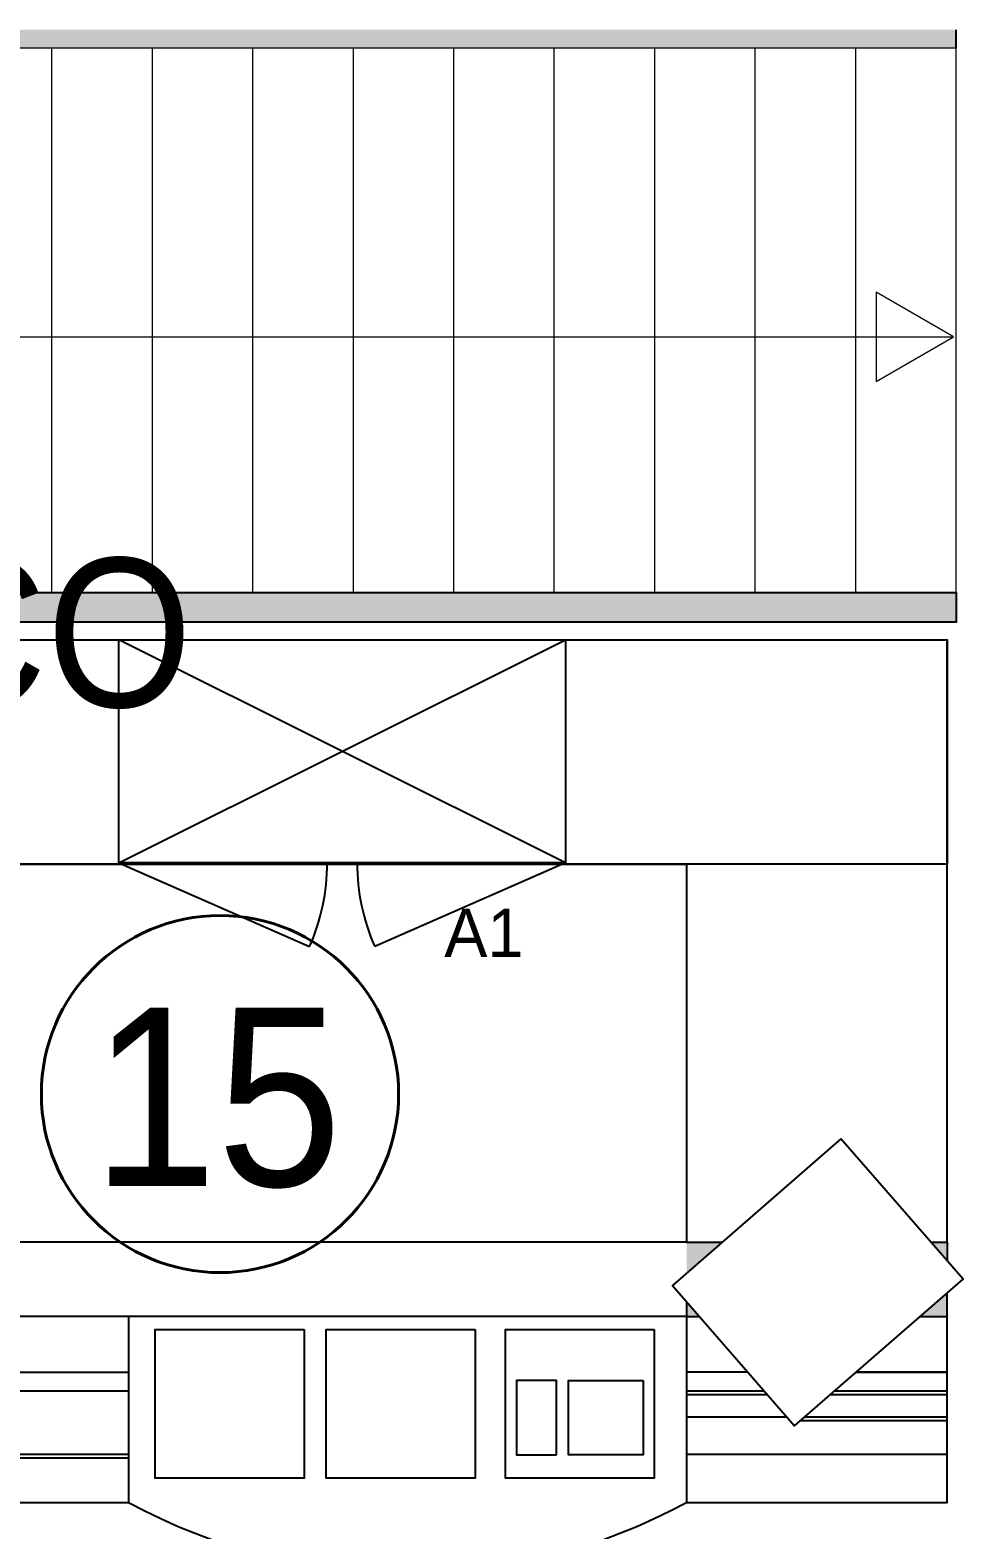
# Model space of a CAD drawing. Header units: millimetres. Extents: x -2729 to 15248, y -12439 to 5292.
# Drawn here: x 6149.9 to 6400.7, y -9049.9 to -8646.8 of the extents above; entities that cross this region are included whole.
import ezdxf

# ---------------------------------------------------------------- set-up
doc = ezdxf.new("R2010")
doc.units = ezdxf.units.MM
for name, color, linetype, lineweight in [('antet_Ном_пера__60', 7, 'Continuous', 35), ('merdiven_Ном_пера__23', 34, 'Continuous', 20), ('merdiven_Ном_пера__80', 7, 'Continuous', 13)]:
    doc.layers.add(name, color=color, linetype=linetype, lineweight=lineweight)
doc.styles.add('TAKSİM', font='GOTHIC.TTF', dxfattribs={"height": 20})
doc.styles.add('Мой Ариал', font='arial.ttf', dxfattribs={"width": 0.9})

msp = doc.modelspace()

# ---------------------------------------------------------------- hatches: boundary and pattern name
h = msp.add_hatch(color=251)
h.paths.add_polyline_path([(5991.418, -8510.578), (5986.418, -8510.578), (5986.418, -8651.736), (6398.823, -8651.736), (6398.823, -8646.736), (5991.418, -8646.736)], flags=17)
h.paths.add_polyline_path([(5991.418, -8471.869), (5830.213, -8471.869), (5830.213, -8510.578), (5838.213, -8510.578), (5838.213, -8476.869), (5986.418, -8476.869), (5986.418, -8510.578), (5991.418, -8510.578)])
h.paths.add_polyline_path([(5838.213, -8510.578), (5830.213, -8510.578), (5830.213, -8806.052), (6112.834, -8806.052), (6398.823, -8806.051), (6398.823, -8798.052), (5838.213, -8798.052)])
at = {"linetype": 'ByBlock'}
h = msp.add_hatch(color=256, dxfattribs=at)
h.paths.add_polyline_path([(6326.39, -8981.059), (6335.967, -8972.721), (6326.39, -8972.721)], flags=16)
h.paths.add_polyline_path([(6326.39, -8992.721), (6329.824, -8992.721), (6326.39, -8988.777)])
h.paths.add_polyline_path([(6389.141, -8992.721), (6396.39, -8992.721), (6396.39, -8986.41)])
h.paths.add_polyline_path([(6384.432, -8986.909), (6310.768, -8986.909), (6310.768, -8947.784), (6384.432, -8947.784)], flags=9)
msp.add_hatch(color=256, dxfattribs=at).paths.add_polyline_path([(6396.39, -8977.804), (6396.39, -8972.721), (6391.965, -8972.721)])

# ---------------------------------------------------------------- linework, layer by layer
for p, q in [((6398.823, -8651.736), (6398.823, -8646.736)), ((5838.213, -8798.052), (6398.823, -8798.052)), ((6173.82, -8870.769), (6293.82, -8810.769)), ((6293.82, -8870.769), (6173.82, -8810.769)), ((6396.39, -8871.058), (6396.39, -8810.769)), ((6173.82, -8870.769), (6225.078, -8893.254)), ((6293.82, -8870.769), (6242.561, -8893.254)), ((5996.981, -9007.721), (6176.39, -9007.721)), ((5996.981, -9012.721), (6176.39, -9012.721)), ((5996.981, -9029.721), (6176.39, -9029.721)), ((5996.981, -9030.721), (6176.39, -9030.721)), ((5996.981, -9042.721), (6176.39, -9042.721))]:
    msp.add_line(p, q)
at = {"color": 0, "linetype": 'ByBlock'}
for p, q in [((6396.39, -8871.058), (6396.39, -8810.769)), ((6396.39, -8871.058), (6326.39, -8871.058)), ((6326.39, -8871.058), (6326.39, -8972.721)), ((6396.39, -8972.721), (6396.39, -8871.058)), ((6326.39, -8972.721), (6335.967, -8972.721)), ((6391.965, -8972.721), (6396.39, -8972.721)), ((6396.39, -8972.721), (6396.39, -8977.804)), ((6326.39, -8988.777), (6326.39, -9006.755)), ((6176.39, -8992.721), (6176.39, -9042.721)), ((6326.39, -8992.721), (6176.39, -8992.721)), ((6326.39, -8992.721), (6329.824, -8992.721)), ((6389.141, -8992.721), (6396.39, -8992.721)), ((6326.39, -9006.755), (6326.39, -9042.721)), ((6342.883, -9007.721), (6326.39, -9007.721)), ((6396.39, -9007.721), (6371.912, -9007.721)), ((6371.912, -9007.721), (6396.39, -9007.721)), ((6326.39, -9012.721), (6347.236, -9012.721)), ((6326.39, -9013.721), (6348.107, -9013.721)), ((6365.021, -9013.721), (6396.39, -9013.721)), ((6366.169, -9012.721), (6396.39, -9012.721)), ((6326.39, -9019.721), (6353.331, -9019.721)), ((6358.129, -9019.721), (6396.39, -9019.721)), ((6356.98, -9020.721), (6396.39, -9020.721)), ((6326.39, -9029.721), (6396.39, -9029.721))]:
    msp.add_line(p, q, dxfattribs=at)
for points in [[(6398.823, -8798.052), (6398.823, -8806.052), (5830.213, -8806.052), (5830.213, -8471.869), (5991.418, -8471.869)], [(5910.639, -8871.058), (6326.39, -8871.058), (6326.39, -8972.721), (5955.538, -8972.586), (5943.985, -8970.52), (5930.087, -8964.266), (5917.926, -8953.857), (5911.285, -8944.385), (5907.468, -8935.866), (5904.571, -8922.193), (5904.389, -8908.585), (5904.389, -8884.531), (5904.389, -8871.058), (5910.639, -8871.058)], [(6396.39, -9004.387), (6396.39, -8986.41)], [(6326.39, -9042.721), (6396.39, -9042.721), (6396.39, -9004.387)]]:
    msp.add_lwpolyline(points)
msp.add_lwpolyline([(6326.39, -8941.058), (6326.39, -8972.721), (5959.389, -8972.721, -0.4142136), (5904.389, -8917.721), (5904.389, -8808.223), (5834.389, -8808.223), (5834.389, -8917.721, 0.4142136), (5959.389, -9042.721), (5996.981, -9042.721)], format="xyb")
msp.add_lwpolyline([(6176.39, -8992.721), (5959.389, -8992.721, -0.1989124), (5906.356, -8970.754, -0.1989124), (5884.389, -8917.721), (5884.389, -8808.223)], format="xyb", dxfattribs=at)
for points in [[(6396.39, -8871.058), (5910.639, -8871.058), (5910.639, -8810.769), (6396.39, -8810.769)], [(6173.82, -8810.769), (6293.82, -8810.769), (6293.82, -8870.769), (6173.82, -8870.769)], [(6223.608, -8996.195), (6223.608, -9036.195), (6183.608, -9036.195), (6183.608, -8996.195)], [(6269.518, -8996.195), (6269.518, -9036.195), (6229.518, -9036.195), (6229.518, -8996.195)], [(6317.703, -8996.195), (6317.703, -9036.195), (6277.703, -9036.195), (6277.703, -8996.195)], [(6291.402, -9029.909), (6291.402, -9009.909), (6280.703, -9009.909), (6280.703, -9029.909)], [(6314.668, -9009.909), (6314.668, -9029.909), (6294.668, -9029.909), (6294.668, -9009.909)]]:
    msp.add_lwpolyline(points, close=True)
msp.add_lwpolyline([(6367.82, -8944.989), (6322.568, -8984.387), (6355.4, -9022.097), (6400.652, -8982.699), (6367.82, -8944.989)], dxfattribs=at)
at = {"color": 1, "lineweight": 40, "ltscale": 0.005}
msp.add_circle((6200.988, -8932.914), 48, dxfattribs=at)
for centre, start, end in [((6173.82, -8870.769), 336.31473, 0), ((6293.82, -8870.769), 180, 203.68527)]:
    msp.add_arc(centre, 55.973, start, end)
at = {"color": 0, "linetype": 'ByBlock'}
msp.add_arc((6251.39, -8904.067), 157.639, 241.59046, 298.40954, dxfattribs=at)
at = {"layer": 'merdiven_Ном_пера__23', "linetype": 'Continuous', "flags": 128}
msp.add_lwpolyline([(6398.142, -8729.302), (6377.291, -8717.264), (6377.291, -8741.34)], close=True, dxfattribs=at)
at = {"layer": 'merdiven_Ном_пера__80', "linetype": 'Continuous'}
for p, q in [((6398.823, -8651.736), (5986.418, -8651.736)), ((6317.823, -8651.736), (5986.418, -8651.736)), ((6155.823, -8798.052), (6155.823, -8651.736)), ((6182.823, -8798.052), (6182.823, -8651.736)), ((6209.823, -8798.052), (6209.823, -8651.736)), ((6236.823, -8798.052), (6236.823, -8651.736)), ((6263.823, -8798.052), (6263.823, -8651.736)), ((6290.823, -8798.052), (6290.823, -8651.736)), ((6317.823, -8798.052), (6317.823, -8651.736)), ((6344.823, -8798.052), (6344.823, -8651.736)), ((6371.823, -8798.052), (6371.823, -8651.736)), ((6398.823, -8798.052), (6398.823, -8651.736)), ((5908.315, -8729.302), (6398.142, -8729.302))]:
    msp.add_line(p, q, dxfattribs=at)

# ---------------------------------------------------------------- texts
at = {"style": 'TAKSİM'}
msp.add_text('A1', height=13, dxfattribs=at).set_placement((6261.267, -8896.058))
at = {"lineweight": 40, "ltscale": 0.005, "insert": (6069.228, -8896.083), "char_height": 40, "attachment_point": 8, "style": 'Мой Ариал'}
msp.add_mtext('TOBACCO\\PSHOP', dxfattribs=at)
at = {"layer": 'antet_Ном_пера__60', "color": 1, "linetype": 'Continuous', "insert": (6200.175, -8958.358), "char_height": 48, "attachment_point": 8, "style": 'Мой Ариал'}
msp.add_mtext('15', dxfattribs=at)

doc.saveas('drawing.dxf')
